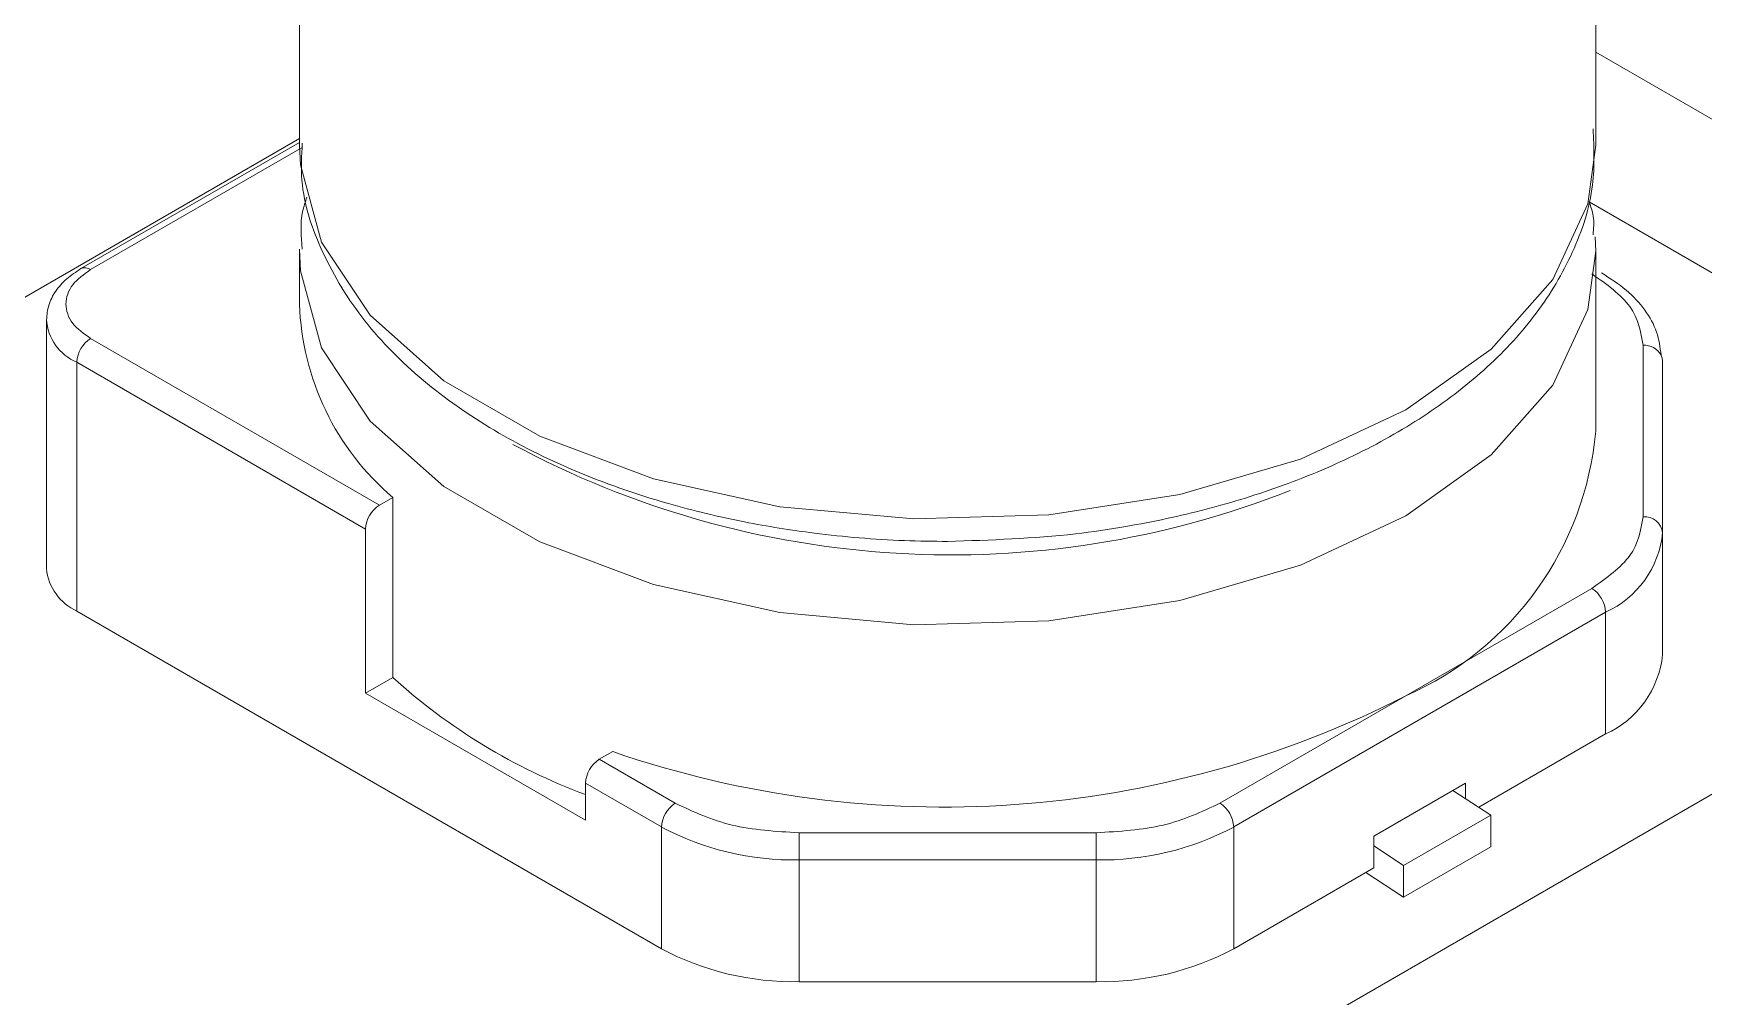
# Model space of a CAD drawing. Header units: millimetres. Extents: x -37 to 256, y 6 to 200.
# Drawn here: x 19 to 25.44, y 167.13 to 170.85 of the extents above; entities that cross this region are included whole.
import ezdxf

# ---------------------------------------------------------------- set-up
doc = ezdxf.new("R2010")
doc.units = ezdxf.units.MM

msp = doc.modelspace()

# ---------------------------------------------------------------- linework, layer by layer
at = {"color": 7, "linetype": 'Continuous', "lineweight": 15}
for p, q in [((20.0282, 172.7025), (20.0282, 170.4162)), ((25.0282, 170.4162), (25.0282, 172.7025)), ((26.5512, 169.8959), (25.0282, 170.775)), ((20.0282, 170.4423), (15.7047, 167.9463)), ((20.0282, 170.427), (19.185, 169.9402)), ((25.0027, 170.1978), (26.47, 169.3507)), ((25.0282, 170.008), (25.0265, 170.0623)), ((20.0282, 170.008), (20.0282, 169.8038)), ((25.0282, 169.3139), (25.0282, 170.008)), ((19.0523, 169.7426), (19.0523, 168.7831)), ((20.3362, 169.0282), (19.2225, 169.6712)), ((25.211, 169.6448), (25.211, 168.983)), ((19.1695, 168.6199), (19.1695, 169.5793)), ((19.1695, 169.5793), (20.2832, 168.9364)), ((25.286, 168.9217), (25.286, 169.5836)), ((28.1497, 169.4573), (23.6242, 166.8448)), ((20.3362, 169.0282), (20.3879, 169.0581)), ((20.3879, 169.0581), (20.3879, 168.364)), ((20.2832, 168.9364), (20.2832, 168.3036)), ((25.286, 168.4522), (25.286, 168.9217)), ((25.0132, 168.7074), (24.296, 168.2934)), ((21.4247, 167.318), (19.1695, 168.6199)), ((23.6318, 167.7875), (25.0663, 168.6156)), ((25.0663, 168.6156), (25.0663, 168.1461)), ((20.2832, 168.3036), (20.3879, 168.364)), ((20.2832, 168.3036), (21.1317, 167.8137)), ((24.296, 168.2934), (23.5788, 167.8793)), ((25.0663, 168.1461), (24.5768, 167.8635)), ((21.1847, 168.0485), (21.2364, 168.0783)), ((21.4777, 167.8793), (21.1847, 168.0485)), ((21.1317, 167.8137), (21.1317, 167.9566)), ((21.1317, 167.9566), (21.4247, 167.7875)), ((24.5258, 167.9566), (24.1723, 167.7524)), ((24.4777, 167.9288), (24.623, 167.8331)), ((24.5258, 167.8971), (24.5258, 167.9566)), ((24.2872, 167.6392), (24.623, 167.8331)), ((24.623, 167.8331), (24.623, 167.7104)), ((21.4247, 167.7875), (21.4247, 167.318)), ((23.1015, 167.7652), (21.955, 167.7652)), ((21.955, 167.6607), (21.955, 167.7652)), ((23.1015, 167.6607), (23.1015, 167.7652)), ((23.6318, 167.318), (23.6318, 167.7875)), ((24.1723, 167.7524), (24.1723, 167.63)), ((24.1723, 167.7149), (24.2872, 167.6392)), ((24.623, 167.7104), (24.2872, 167.5165)), ((21.955, 167.6607), (23.1015, 167.6607)), ((21.955, 167.1911), (21.955, 167.6607)), ((23.1015, 167.6607), (23.1015, 167.1911)), ((24.2872, 167.6392), (24.2872, 167.5165)), ((24.1723, 167.63), (23.6318, 167.318)), ((24.2872, 167.5165), (24.1416, 167.6123)), ((23.1015, 167.1911), (21.955, 167.1911))]:
    msp.add_line(p, q, dxfattribs=at)
at = {"color": 8, "linetype": 'Continuous', "lineweight": 15}
msp.add_line((19.2225, 169.9365), (20.0389, 170.4078), dxfattribs=at)
at = {"color": 7, "linetype": 'Continuous', "lineweight": 15, "flags": 128}
for points in [[(20.0282, 170.4162), (20.0317, 170.3407), (20.1134, 170.0427), (20.3007, 169.761), (20.5854, 169.508), (20.9549, 169.2946), (21.3933, 169.1303), (21.8812, 169.0222), (22.3974, 168.975), (22.9193, 168.9908), (23.4242, 169.0689), (23.8898, 169.2058), (24.296, 169.3957), (24.6249, 169.6302), (24.8622, 169.899), (24.9975, 170.1905), (25.0282, 170.4162)], [(25.286, 169.5836), (25.2845, 169.5955), (25.2802, 169.607), (25.2802, 169.607)]]:
    msp.add_lwpolyline(points, dxfattribs=at)
at = {"color": 8, "linetype": 'Continuous', "lineweight": 15, "flags": 128}
msp.add_lwpolyline([(20.0283, 170.0156), (20.0317, 169.9324), (20.1134, 169.6344), (20.3007, 169.3527), (20.5854, 169.0997), (20.9549, 168.8864), (21.3933, 168.722), (21.8812, 168.6139), (22.3974, 168.5667), (22.9193, 168.5825), (23.4242, 168.6606), (23.8898, 168.7976), (24.296, 168.9874), (24.6249, 169.2219), (24.8622, 169.4908), (24.9975, 169.7822), (25.0282, 170.008)], dxfattribs=at)
at = {"color": 8, "linetype": 'Continuous', "lineweight": 15}
for centre, radius, start, end in [((19.2005, 169.9058), 0.0377, 54.38334, 114.29658), ((19.2432, 169.7557), 0.1912, 183.4389, 247.32266), ((25.2142, 169.5684), 0.0765, 30.33782, 92.4347)]:
    msp.add_arc(centre, radius, start, end, dxfattribs=at)
at = {"color": 7, "linetype": 'Continuous', "lineweight": 15}
for centre, radius, start, end in [((21.05, 169.837), 1.0223, 181.85833, 229.6321), ((19.2846, 169.5741), 0.1153, 122.60548, 177.39452), ((23.7988, 169.4231), 1.2343, 293.75621, 354.92365), ((22.5424, 172.4055), 3.569, 241.70855, 291.4789), ((20.3983, 168.9311), 0.1153, 122.60548, 177.39452), ((25.2172, 168.9141), 0.0692, 6.35134, 95.18258), ((24.9106, 168.9592), 0.3772, 294.37466, 354.3052), ((19.2525, 168.8031), 0.2012, 185.6948, 245.62534), ((24.9511, 168.6103), 0.1153, 2.60548, 57.39452), ((24.9106, 168.4897), 0.3772, 294.37466, 354.3052), ((21.9238, 170.0569), 2.2858, 227.78364, 249.72554), ((22.5133, 171.7829), 3.9185, 250.98148, 297.06129), ((21.2468, 167.9514), 0.1153, 122.60548, 177.39452), ((21.5398, 167.7822), 0.1153, 122.60548, 177.39452), ((23.5166, 167.7822), 0.1153, 2.60548, 57.39452), ((21.9334, 168.7426), 1.0822, 241.95976, 271.1441), ((23.1231, 168.7426), 1.0822, 268.8559, 298.04024), ((21.9334, 168.2731), 1.0822, 241.95976, 271.1441), ((23.1231, 168.2731), 1.0822, 268.8559, 298.04024)]:
    msp.add_arc(centre, radius, start, end, dxfattribs=at)
for points, knots in [([(22.5282, 168.8885), (22.6939, 168.8938), (22.9264, 168.9014), (23.2584, 168.9509), (23.5303, 169.009), (23.8326, 169.1029), (24.1207, 169.2254), (24.3864, 169.3779), (24.6185, 169.5586), (24.8096, 169.7668), (24.9484, 170.0027), (25.0288, 170.245), (25.0214, 170.4069), (25.0181, 170.4793)], [0, 0, 0, 0, 0.125715, 0.176416, 0.25969, 0.344651, 0.434416, 0.526706, 0.620986, 0.717064, 0.815405, 0.917571, 1, 1, 1, 1]), ([(20.039, 170.4241), (20.0365, 170.3764), (20.029, 170.2322), (20.1097, 169.9962), (20.2674, 169.7356), (20.494, 169.5067), (20.7677, 169.3146), (21.0864, 169.1545), (21.415, 169.0388), (21.7313, 168.9627), (22.0364, 168.9138), (22.3004, 168.8912), (22.4728, 168.8891), (22.5282, 168.8885)], [0, 0, 0, 0, 0.055576, 0.168121, 0.28093, 0.391958, 0.499474, 0.602027, 0.711953, 0.793771, 0.866079, 0.956949, 1, 1, 1, 1]), ([(20.0568, 170.2158), (20.0506, 170.1976), (20.0283, 170.1326), (20.0345, 170.0647), (20.039, 170.0158)], [0, 0, 0, 0, 0.278981, 1, 1, 1, 1]), ([(25.0181, 170.071), (25.0203, 170.0951), (25.0242, 170.1382), (25.0093, 170.1796), (25.0027, 170.1978)], [0, 0, 0, 0, 0.55974, 1, 1, 1, 1]), ([(19.185, 169.9402), (19.1658, 169.9276), (19.1271, 169.9022), (19.0855, 169.8537), (19.0576, 169.7998), (19.0541, 169.7617), (19.0523, 169.7426)], [0, 0, 0, 0, 0.244083, 0.493169, 0.745705, 1, 1, 1, 1]), ([(19.2225, 169.6712), (19.1967, 169.6896), (19.1569, 169.7181), (19.1319, 169.7655), (19.125, 169.8038), (19.1319, 169.842), (19.1568, 169.8895), (19.1967, 169.918), (19.2225, 169.9365)], [0, 0, 0, 0, 0.239443, 0.369458, 0.5, 0.630015, 0.760557, 1, 1, 1, 1]), ([(25.2802, 169.607), (25.2765, 169.6369), (25.269, 169.6965), (25.2211, 169.7814), (25.1505, 169.8596), (25.0839, 169.9026), (25.0507, 169.9241)], [0, 0, 0, 0, 0.251966, 0.502758, 0.752168, 1, 1, 1, 1])]:
    msp.add_open_spline(points, degree=3, knots=knots, dxfattribs=at)
for points in [[(25.0132, 169.9203), (25.0699, 169.8801), (25.1833, 169.7996), (25.2017, 169.6964), (25.211, 169.6448)], [(25.211, 168.983), (25.2017, 168.9314), (25.1833, 168.8282), (25.0699, 168.7477), (25.0132, 168.7074)], [(21.955, 167.7652), (21.8656, 167.7705), (21.6869, 167.7812), (21.5474, 167.8466), (21.4777, 167.8793)], [(23.5788, 167.8793), (23.509, 167.8466), (23.3696, 167.7812), (23.1908, 167.7705), (23.1015, 167.7652)]]:
    msp.add_open_spline(points, degree=3, dxfattribs=at)

doc.saveas('drawing.dxf')
